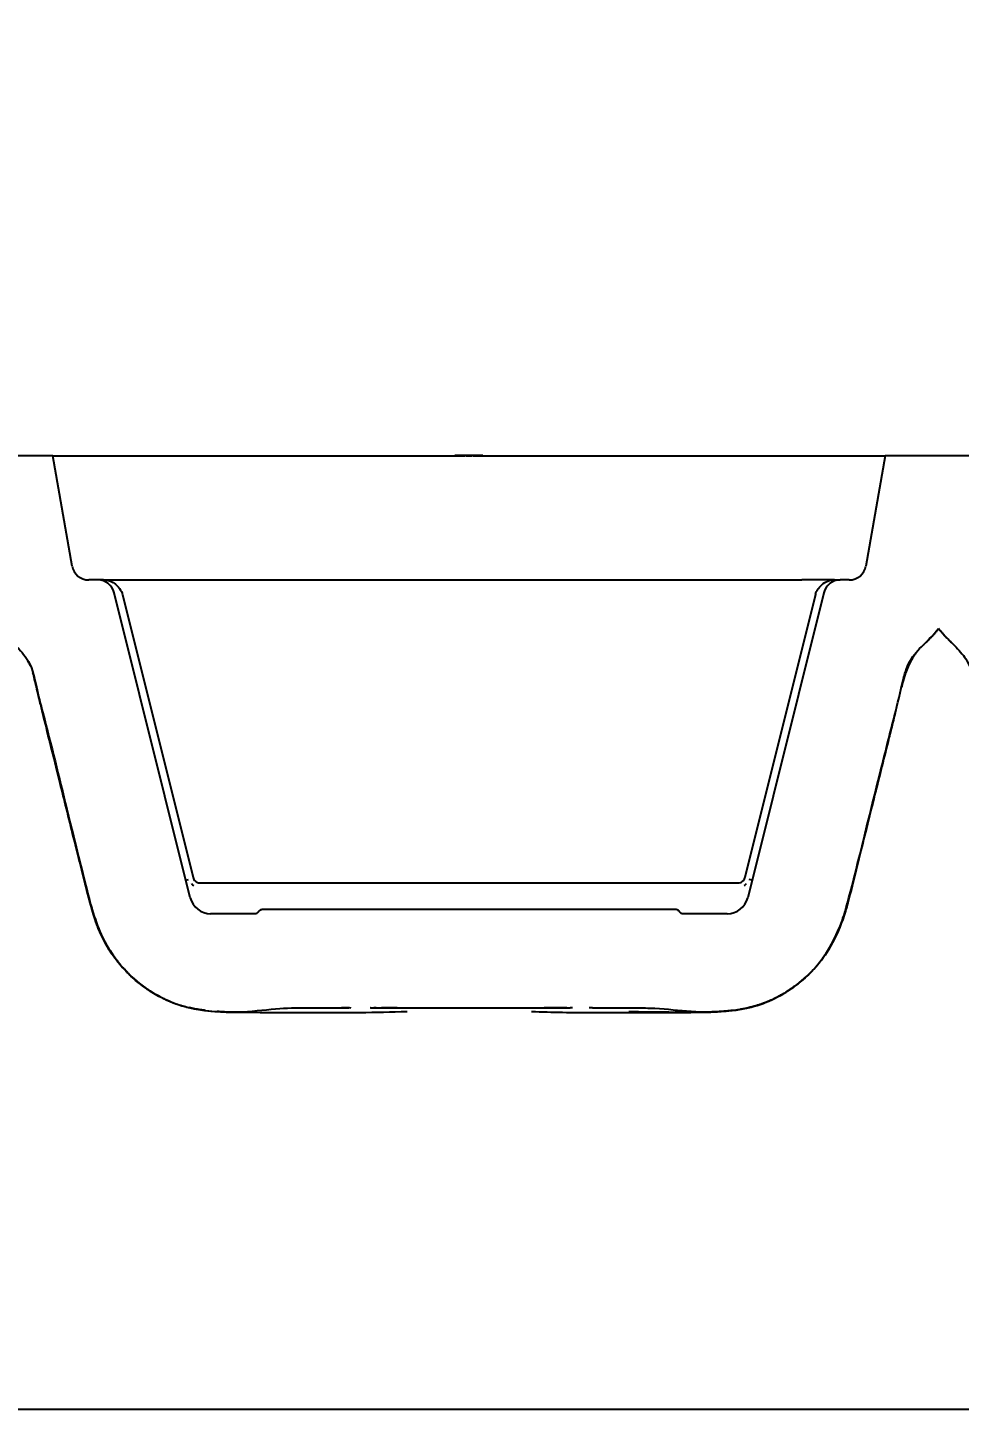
# Model space of a CAD drawing. Header units: millimetres. Extents: x 0 to 1486, y 0 to 1051.
# Drawn here: x 714.14 to 747.38, y 505.32 to 554.58 of the extents above; entities that cross this region are included whole.
import ezdxf

# ---------------------------------------------------------------- set-up
doc = ezdxf.new("R2010")
doc.units = ezdxf.units.MM
doc.header["$LTSCALE"] = 1.25
for name, color, linetype, lineweight, true_color in [('Bemaßungen(DIN)', 7, 'Continuous', 5, 0x262659), ('Schraffur', 7, 'Continuous', 9, 0x1e1e47), ('Sichtbare Kanten(DIN)', 7, 'Continuous', 25, 0x262659)]:
    doc.layers.add(name, color=color, linetype=linetype, lineweight=lineweight, true_color=true_color)
doc.styles.add('Aktuell-DINGroßer Text', font='arial.ttf')
doc.dimstyles.new('STANDARD-DIN', dxfattribs={"dimscale": 1.25, "dimtxt": 5.25, "dimasz": 2.5, "dimexe": 3.175, "dimexo": 0, "dimgap": 0.8, "dimtad": 1, "dimrnd": 1e-08, "dimtxsty": 'Aktuell-DINGroßer Text', "dimcen": 0.09, "dimdle": 10, "dimclrd": 256, "dimclre": 256, "dimclrt": 256, "dimazin": 2, "dimtfac": 0.666667, "dimtmove": 0, "dimatfit": 3, "dimfxl": 1, "dimtolj": 1, "dimlwd": 25, "dimlwe": 25, "dimarcsym": 0})

# ---------------------------------------------------------------- blocks, each defined once
blk = doc.blocks.new('*D133')
at = {"layer": 'Bemaßungen(DIN)', "color": 250, "linetype": 'Continuous', "lineweight": 25, "true_color": 0x3f3f3f, "transparency": 16777216}
for p, q in [((713.138, 539.324), (713.138, 593.293)), ((849.138, 539.324), (849.138, 593.293)), ((716.263, 589.324), (846.013, 589.324))]:
    blk.add_line(p, q, dxfattribs=at)
at = {"layer": 'Bemaßungen(DIN)', "color": 250, "linetype": 'Continuous', "true_color": 0x3f3f3f, "transparency": 16777216}
for points in [[(716.263, 589.845), (716.263, 588.803), (713.138, 589.324)], [(846.013, 589.845), (846.013, 588.803), (849.138, 589.324)]]:
    blk.add_solid(points, dxfattribs=at)
at = {"layer": 'Defpoints', "color": 0, "linetype": 'Continuous', "transparency": 16777216}
for p in [(849.138, 589.324), (713.138, 539.324), (849.138, 539.324)]:
    blk.add_point(p, dxfattribs=at)
at = {"layer": 'Bemaßungen(DIN)', "color": 179, "linetype": 'Continuous', "lineweight": 25, "true_color": 0x262659, "transparency": 16777216, "insert": (774.2, 597.03), "char_height": 6.5625, "attachment_point": 1, "style": 'Aktuell-DINGroßer Text'}
blk.add_mtext('\\A1;136', dxfattribs=at)

msp = doc.modelspace()

# ---------------------------------------------------------------- hatches: boundary and pattern name
at = {"layer": 'Schraffur'}
h = msp.add_hatch(dxfattribs=at)
h.set_pattern_fill('ANSI31', color=256, scale=31.75, style=0)
h.set_pattern_definition([(45, (0, 0), (-2.80633, 2.80633), [])])
h.paths.add_polyline_path([(729.788, 539.324), (729.988, 539.324), (729.988, 539.329), (729.788, 539.329)])

# ---------------------------------------------------------------- linework, layer by layer
at = {"layer": 'Sichtbare Kanten(DIN)'}
for p, q in [((715.038, 539.324), (711.238, 539.324)), ((715.038, 539.324), (715.826, 539.324)), ((715.732, 535.39), (715.038, 539.324)), ((715.826, 539.324), (729.738, 539.324)), ((730.388, 539.334), (729.388, 539.334)), ((729.388, 539.324), (729.388, 539.334)), ((729.738, 539.329), (729.788, 539.329)), ((729.738, 539.324), (729.738, 539.329)), ((729.788, 539.324), (729.738, 539.324)), ((729.988, 539.329), (729.788, 539.329)), ((729.788, 539.329), (729.788, 539.324)), ((729.788, 539.324), (729.988, 539.324)), ((729.988, 539.329), (730.038, 539.329)), ((729.988, 539.324), (729.988, 539.329)), ((730.038, 539.324), (729.988, 539.324)), ((730.038, 539.324), (730.038, 539.329)), ((730.038, 539.324), (743.95, 539.324)), ((730.388, 539.324), (730.388, 539.334)), ((743.95, 539.324), (744.738, 539.324)), ((744.738, 539.324), (744.045, 535.39)), ((748.538, 539.324), (744.738, 539.324)), ((716.651, 534.894), (716.323, 534.894)), ((716.848, 534.894), (716.651, 534.894)), ((716.848, 534.894), (718.009, 534.894)), ((716.848, 534.894), (716.848, 534.894)), ((718.009, 534.894), (741.767, 534.894)), ((742.929, 534.894), (741.767, 534.894)), ((742.929, 534.894), (742.928, 534.894)), ((742.929, 534.894), (743.126, 534.894)), ((743.454, 534.894), (743.126, 534.894)), ((719.945, 523.562), (717.233, 534.439)), ((717.528, 534.379), (720.045, 524.283)), ((742.249, 534.379), (739.732, 524.283)), ((742.544, 534.439), (739.832, 523.562)), ((719.787, 524.194), (719.887, 524.219)), ((739.989, 524.194), (739.889, 524.219)), ((720.287, 524.094), (739.489, 524.094)), ((722.268, 522.994), (720.672, 522.994)), ((737.241, 523.144), (722.536, 523.144)), ((739.104, 522.994), (737.509, 522.994)), ((785.039, 505.324), (710.238, 505.324))]:
    msp.add_line(p, q, dxfattribs=at)
for centre, radius, start, end in [((716.323, 535.494), 0.6, 190, 270), ((743.454, 535.494), 0.6, 270, 350), ((716.651, 534.294), 0.6, 14, 90), ((743.126, 534.294), 0.6, 90, 166), ((720.672, 523.744), 0.75, 194, 270), ((739.104, 523.744), 0.75, 270, 346)]:
    msp.add_arc(centre, radius, start, end, dxfattribs=at)
for centre, major_axis, start_param, end_param in [((720.077, 524.226), (-0.103, 0.228), 1.992369, 2.529584), ((739.699, 524.226), (0.103, 0.228), 3.753602, 4.290815)]:
    msp.add_ellipse(centre, major_axis=major_axis, ratio=0.641959, start_param=start_param, end_param=end_param, dxfattribs=at)
for points, knots in [([(716.848, 534.894), (716.917, 534.894), (716.986, 534.884), (717.116, 534.843), (717.177, 534.813), (717.289, 534.735), (717.34, 534.687), (717.439, 534.57), (717.487, 534.498), (717.52, 534.406), (717.524, 534.393), (717.528, 534.379)], [0, 0, 0, 0, 0.0206505, 0.0206505, 0.04066916, 0.04066916, 0.06156667, 0.06156667, 0.08663742, 0.08663742, 0.09083953, 0.09083953, 0.09083953, 0.09083953]), ([(742.249, 534.379), (742.257, 534.414), (742.271, 534.447), (742.308, 534.52), (742.333, 534.558), (742.407, 534.658), (742.464, 534.715), (742.595, 534.812), (742.673, 534.851), (742.811, 534.887), (742.87, 534.894), (742.928, 534.894)], [0.00000111, 0.00000111, 0.00000111, 0.00000111, 0.01070815, 0.01070815, 0.02441214, 0.02441214, 0.04800203, 0.04800203, 0.07335574, 0.07335574, 0.09085667, 0.09085667, 0.09085667, 0.09085667]), ([(713.141, 533.164), (713.324, 532.938), (713.493, 532.77), (713.806, 532.458), (713.974, 532.287), (714.3, 531.797), (714.366, 531.506), (714.523, 530.776), (714.601, 530.466), (714.987, 529.019), (715.26, 527.872), (716.236, 523.906), (716.36, 523.432), (716.64, 522.488), (716.864, 521.978), (717.532, 521.034), (717.968, 520.593), (719.181, 519.808), (719.783, 519.66), (721.388, 519.376), (722.313, 519.555), (723.796, 519.662), (724.941, 519.636), (725.604, 519.637)], [-4.9801344, -4.9801344, -4.9801344, -4.9801344, -4.977648, -4.977648, -4.9747138, -4.9747138, -4.9702324, -4.9702324, -4.9668738, -4.9668738, -4.9544858, -4.9544858, -4.9239441, -4.9239441, -4.8567963, -4.8567963, -4.7928365, -4.7928365, -4.7144892, -4.7144892, -4.4611157, -4.4611157, -4.2614437, -4.2614437, -4.2614437, -4.2614437]), ([(734.291, 519.637), (734.303, 519.637), (734.315, 519.637), (735.664, 519.637), (736.087, 519.644), (737.402, 519.576), (738.185, 519.417), (739.913, 519.619), (740.448, 519.775), (741.329, 520.268), (741.833, 520.601), (742.786, 521.709), (743.068, 522.369), (743.418, 523.377), (743.721, 524.657), (744.502, 527.809), (744.598, 528.182), (744.917, 529.461), (745.142, 530.324), (745.403, 531.437), (745.466, 531.68), (745.816, 532.415), (746.194, 532.6), (746.641, 533.164)], [-3.609915, -3.609915, -3.609915, -3.609915, -3.606126, -3.606126, -3.199998, -3.199998, -2.373221, -2.373221, -1.869336, -1.869336, -1.562938, -1.562938, -1.210807, -1.210807, -0.800152, -0.800152, -0.642527, -0.642527, -0.31323, -0.31323, -0.220499, -0.220499, -0.002297, -0.002297, -0.002297, -0.002297]), ([(746.587, 533.088), (746.57, 533.068), (746.535, 533.028), (746.484, 532.971), (746.469, 532.956), (746.369, 532.851), (746.35, 532.832), (746.321, 532.803), (746.318, 532.8), (746.31, 532.791)], [0, 0, 0, 0, 0.095162, 0.095162, 0.273817, 0.273817, 0.809889, 0.809889, 1.094998, 1.094998, 1.094998, 1.094998]), ([(747.181, 532.582), (747.092, 532.669), (746.998, 532.758), (746.823, 532.936), (746.73, 533.042), (746.638, 533.161)], [4.4011258, 4.4011258, 4.4011258, 4.4011258, 4.4898109, 4.4898109, 4.5789787, 4.5789787, 4.5789787, 4.5789787]), ([(746.64, 533.152), (746.64, 533.152), (746.64, 533.152), (746.641, 533.158), (746.641, 533.163), (746.641, 533.164)], [12.2755916, 12.2755916, 12.2755916, 12.2755916, 12.3506056, 12.3506056, 12.9651304, 12.9651304, 12.9651304, 12.9651304]), ([(746.641, 533.164), (746.869, 532.882), (747.074, 532.694), (747.411, 532.346), (747.549, 532.19), (747.853, 531.672), (747.879, 531.335), (748.312, 529.645), (748.525, 528.782), (748.906, 527.284), (749.061, 526.647), (749.435, 525.146), (749.638, 524.279), (750.034, 522.801), (750.22, 522.279), (750.822, 521.278), (751.237, 520.807), (752.1, 520.161), (752.583, 519.874), (754.503, 519.325), (755.76, 519.552), (756.947, 519.637), (757.166, 519.638), (759.104, 519.637)], [-52.135973, -52.135973, -52.135973, -52.135973, -48.62586, -48.62586, -45.925686, -45.925686, -40.729139, -40.729139, -35.315618, -35.315618, -31.326044, -31.326044, -25.905996, -25.905996, -22.014143, -22.014143, -18.061423, -18.061423, -15.314867, -15.314867, -9.347901, -9.347901, -7.379525, -7.379525, -7.379525, -7.379525]), ([(746.368, 532.844), (746.365, 532.841), (746.363, 532.838), (746.34, 532.814), (746.316, 532.79), (746.26, 532.732), (746.225, 532.698), (746.159, 532.633), (746.127, 532.602), (746.092, 532.569), (746.089, 532.566), (746.085, 532.562)], [0.06956601, 0.06956601, 0.06956601, 0.06956601, 0.07154099, 0.07154099, 0.08517706, 0.08517706, 0.10058686, 0.10058686, 0.1135598, 0.1135598, 0.11507135, 0.11507135, 0.11507135, 0.11507135]), ([(747.106, 532.657), (747.069, 532.694), (746.962, 532.801), (746.889, 532.875), (746.856, 532.906), (746.781, 532.988)], [0, 0, 0, 0, 0.830661, 0.830661, 1.095169, 1.095169, 1.095169, 1.095169]), ([(714.175, 531.973), (714.175, 531.973), (714.16, 532.001), (714.152, 532.015), (714.149, 532.02), (714.149, 532.02)], [0.5841657, 0.5841657, 0.5841657, 0.5841657, 0.9671871, 0.9671871, 1.0655927, 1.0655927, 1.0655927, 1.0655927]), ([(745.862, 532.333), (745.843, 532.307), (745.823, 532.281), (745.772, 532.208), (745.739, 532.158), (745.664, 532.032), (745.621, 531.951), (745.545, 531.789), (745.511, 531.707), (745.439, 531.515), (745.403, 531.403), (745.364, 531.261), (745.355, 531.23), (745.348, 531.2)], [12.2833561, 12.2833561, 12.2833561, 12.2833561, 12.2997501, 12.2997501, 12.3234645, 12.3234645, 12.3524494, 12.3524494, 12.3787584, 12.3787584, 12.4139626, 12.4139626, 12.4236431, 12.4236431, 12.4236431, 12.4236431]), ([(745.712, 532.143), (745.624, 532.005), (745.539, 531.83), (745.424, 531.482), (745.393, 531.374), (745.362, 531.26)], [0.20660646, 0.20660646, 0.20660646, 0.20660646, 0.26852566, 0.26852566, 0.29282871, 0.29282871, 0.29282871, 0.29282871]), ([(714.243, 531.826), (714.243, 531.826), (714.243, 531.827), (714.237, 531.84), (714.223, 531.874), (714.192, 531.94), (714.184, 531.955), (714.176, 531.972), (714.174, 531.976), (714.172, 531.979)], [0.2897844, 0.2897844, 0.2897844, 0.2897844, 0.2976946, 0.2976946, 0.3418645, 0.3418645, 0.4055819, 0.4055819, 0.4342417, 0.4342417, 0.4342417, 0.4342417]), ([(714.464, 531.047), (714.464, 531.047), (714.464, 531.047), (714.452, 531.098), (714.44, 531.153), (714.406, 531.296), (714.381, 531.397), (714.352, 531.505), (714.343, 531.534), (714.333, 531.569), (714.33, 531.579), (714.328, 531.584), (714.328, 531.585), (714.328, 531.585)], [3.1214054, 3.1214054, 3.1214054, 3.1214054, 3.1214902, 3.1214902, 3.1511716, 3.1511716, 3.1956554, 3.1956554, 3.215812, 3.215812, 3.2302688, 3.2302688, 3.2348622, 3.2348622, 3.2348622, 3.2348622]), ([(745.62, 531.997), (745.62, 531.997), (745.606, 531.97), (745.592, 531.942), (745.589, 531.937), (745.589, 531.937)], [0.0348995, 0.0348995, 0.0348995, 0.0348995, 0.5477265, 0.5477265, 0.6016797, 0.6016797, 0.6016797, 0.6016797]), ([(745.368, 531.284), (745.368, 531.284), (745.341, 531.174), (745.327, 531.113), (745.338, 531.161), (745.335, 531.148), (745.317, 531.068), (745.317, 531.068)], [8.4279959, 8.4279959, 8.4279959, 8.4279959, 8.596289, 8.596289, 8.757303, 8.757303, 8.9450365, 8.9450365, 8.9450365, 8.9450365]), ([(745.391, 531.365), (745.391, 531.365), (745.387, 531.351), (745.373, 531.301), (745.369, 531.284), (745.359, 531.245), (745.349, 531.206), (745.342, 531.178)], [7.9683809, 7.9683809, 7.9683809, 7.9683809, 8.0032187, 8.0032187, 8.0695113, 8.0695113, 8.1563174, 8.1563174, 8.1563174, 8.1563174]), ([(714.497, 530.896), (714.495, 530.909), (714.482, 530.964), (714.471, 531.017), (714.469, 531.024), (714.469, 531.024)], [0, 0, 0, 0, 0.11353, 0.11353, 0.167424, 0.167424, 0.167424, 0.167424]), ([(718.348, 520.347), (718.109, 520.516), (717.879, 520.71), (717.072, 521.543), (716.792, 522.157), (716.428, 523.072), (716.285, 523.724), (715.984, 524.934), (715.902, 525.243), (715.695, 526.068), (715.621, 526.372), (715.452, 527.052), (715.377, 527.351), (715.132, 528.332), (715.122, 528.38), (714.812, 529.624), (714.743, 529.898), (714.618, 530.41), (714.6, 530.485), (714.582, 530.556)], [2.066547, 2.066547, 2.066547, 2.066547, 2.211026, 2.211026, 2.615142, 2.615142, 3.347086, 3.347086, 3.690456, 3.690456, 3.933388, 3.933388, 4.12692, 4.12692, 4.588696, 4.588696, 4.841042, 4.841042, 4.887314, 4.887314, 4.887314, 4.887314]), ([(714.722, 530.011), (714.708, 530.065), (714.696, 530.112), (714.67, 530.209), (714.659, 530.251), (714.653, 530.276), (714.652, 530.279), (714.652, 530.279)], [7.12907371, 7.12907371, 7.12907371, 7.12907371, 7.15745422, 7.15745422, 7.20086751, 7.20086751, 7.21623387, 7.21623387, 7.21623387, 7.21623387]), ([(718.097, 520.542), (718.051, 520.579), (718.005, 520.618), (717.84, 520.761), (717.724, 520.872), (717.345, 521.275), (717.109, 521.599), (716.683, 522.376), (716.525, 522.842), (716.284, 523.711), (716.191, 524.117), (715.925, 525.19), (715.752, 525.864), (715.411, 527.246), (715.234, 527.947), (715.014, 528.834), (714.969, 529.014), (714.878, 529.383), (714.831, 529.575), (714.753, 529.886), (714.722, 530.006), (714.695, 530.115)], [1.956144, 1.956144, 1.956144, 1.956144, 1.974142, 1.974142, 2.021994, 2.021994, 2.140247, 2.140247, 2.287638, 2.287638, 2.412187, 2.412187, 2.621434, 2.621434, 2.841051, 2.841051, 2.896504, 2.896504, 2.955196, 2.955196, 2.993506, 2.993506, 2.993506, 2.993506]), ([(717.993, 520.629), (717.976, 520.644), (717.957, 520.66), (717.904, 520.708), (717.887, 520.724), (717.849, 520.758), (717.833, 520.773), (717.793, 520.811), (717.769, 520.834), (717.725, 520.878), (717.708, 520.895), (717.674, 520.93), (717.655, 520.949), (717.617, 520.989), (717.598, 521.01), (717.541, 521.072), (717.505, 521.113), (717.406, 521.23), (717.347, 521.303), (717.203, 521.494), (717.123, 521.61), (717.016, 521.785), (716.99, 521.829), (716.91, 521.97), (716.856, 522.073), (716.76, 522.275), (716.715, 522.377), (716.55, 522.788), (716.452, 523.106), (716.331, 523.557), (716.296, 523.695), (716.232, 523.958), (716.201, 524.086), (716.143, 524.325), (716.112, 524.45), (716.038, 524.743), (715.995, 524.913), (715.853, 525.477), (715.754, 525.871), (715.613, 526.438), (715.571, 526.61), (715.492, 526.93), (715.455, 527.079), (715.395, 527.323), (715.371, 527.417), (715.315, 527.64), (715.284, 527.765), (715.229, 527.981), (715.206, 528.072), (715.165, 528.231), (715.148, 528.298), (715.117, 528.421), (715.103, 528.477), (715.077, 528.582), (715.065, 528.633), (715.031, 528.768), (715.011, 528.849), (714.954, 529.085), (714.918, 529.238), (714.868, 529.439), (714.862, 529.463), (714.853, 529.501), (714.85, 529.515), (714.843, 529.541), (714.84, 529.555), (714.83, 529.594), (714.824, 529.618), (714.808, 529.682), (714.799, 529.718), (714.774, 529.815), (714.761, 529.863), (714.738, 529.952), (714.728, 529.988), (714.715, 530.04), (714.71, 530.056), (714.709, 530.061)], [0, 0, 0, 0, 0.082924, 0.082924, 0.113058, 0.113058, 0.130031, 0.130031, 0.146789, 0.146789, 0.155138, 0.155138, 0.163507, 0.163507, 0.171886, 0.171886, 0.188731, 0.188731, 0.222119, 0.222119, 0.275287, 0.275287, 0.292074, 0.292074, 0.325981, 0.325981, 0.359154, 0.359154, 0.459188, 0.459188, 0.501882, 0.501882, 0.540647, 0.540647, 0.579251, 0.579251, 0.631571, 0.631571, 0.753978, 0.753978, 0.807055, 0.807055, 0.85353, 0.85353, 0.882297, 0.882297, 0.924167, 0.924167, 0.955494, 0.955494, 0.976871, 0.976871, 0.993705, 0.993705, 1.01053, 1.01053, 1.043767, 1.043767, 1.103749, 1.103749, 1.111418, 1.111418, 1.115585, 1.115585, 1.119757, 1.119757, 1.128196, 1.128196, 1.144983, 1.144983, 1.178506, 1.178506, 1.21889, 1.21889, 1.258056, 1.258056, 1.258056, 1.258056]), ([(745.117, 530.255), (745.109, 530.224), (745.101, 530.191), (745.073, 530.076), (745.05, 529.985), (745.008, 529.815), (744.987, 529.733), (744.923, 529.478), (744.88, 529.305), (744.751, 528.794), (744.668, 528.459), (744.5, 527.782), (744.413, 527.434), (744.067, 526.047), (743.805, 525.015), (743.457, 523.575), (743.354, 523.178), (743.087, 522.416), (742.92, 522.047), (742.555, 521.455), (742.374, 521.215), (742.022, 520.836), (741.857, 520.684), (741.651, 520.517), (741.611, 520.486), (741.55, 520.44), (741.527, 520.423), (741.481, 520.389), (741.458, 520.373), (741.422, 520.347), (741.408, 520.337), (741.377, 520.316), (741.363, 520.306), (741.322, 520.279), (741.306, 520.268), (741.261, 520.238), (741.245, 520.228), (741.209, 520.205), (741.2, 520.2), (741.171, 520.182), (741.148, 520.167), (741.102, 520.14), (741.079, 520.126), (741.017, 520.09), (740.977, 520.068), (740.843, 519.995), (740.748, 519.948), (740.402, 519.793), (740.148, 519.709), (739.751, 519.615), (739.611, 519.588), (739.287, 519.538), (739.105, 519.52), (738.832, 519.502), (738.732, 519.497), (738.63, 519.493)], [4.08157, 4.08157, 4.08157, 4.08157, 4.093286, 4.093286, 4.121328, 4.121328, 4.146354, 4.146354, 4.20029, 4.20029, 4.304546, 4.304546, 4.412182, 4.412182, 4.734616, 4.734616, 4.857162, 4.857162, 4.977617, 4.977617, 5.067065, 5.067065, 5.132843, 5.132843, 5.148528, 5.148528, 5.15859, 5.15859, 5.171509, 5.171509, 5.184616, 5.184616, 5.205706, 5.205706, 5.256909, 5.256909, 5.277506, 5.277506, 5.283278, 5.283278, 5.293293, 5.293293, 5.301667, 5.301667, 5.315844, 5.315844, 5.347913, 5.347913, 5.430698, 5.430698, 5.473282, 5.473282, 5.528841, 5.528841, 5.560514, 5.560514, 5.560514, 5.560514]), ([(745.094, 530.166), (745.093, 530.164), (745.093, 530.162), (745.083, 530.122), (745.071, 530.076), (745.05, 529.992), (745.042, 529.959), (745.022, 529.881), (745.01, 529.832), (744.987, 529.744), (744.977, 529.703), (744.952, 529.602), (744.937, 529.541), (744.894, 529.368), (744.866, 529.258), (744.809, 529.026), (744.777, 528.9), (744.746, 528.774)], [1.5704608, 1.5704608, 1.5704608, 1.5704608, 1.571481, 1.571481, 1.5942964, 1.5942964, 1.6062892, 1.6062892, 1.6213371, 1.6213371, 1.6337847, 1.6337847, 1.6529302, 1.6529302, 1.689707, 1.689707, 1.7289509, 1.7289509, 1.7289509, 1.7289509]), ([(744.662, 528.438), (744.654, 528.407), (744.647, 528.377), (744.597, 528.179), (744.556, 528.012), (744.462, 527.639), (744.41, 527.432), (744.26, 526.828), (744.162, 526.43), (743.978, 525.686), (743.889, 525.336), (743.752, 524.799), (743.704, 524.61), (743.598, 524.175), (743.538, 523.918), (743.38, 523.29), (743.271, 522.917), (743.051, 522.358), (742.96, 522.158), (742.737, 521.743), (742.602, 521.531), (742.451, 521.332)], [1.7638097, 1.7638097, 1.7638097, 1.7638097, 1.7734022, 1.7734022, 1.8267571, 1.8267571, 1.8905092, 1.8905092, 2.0134243, 2.0134243, 2.1214921, 2.1214921, 2.1800104, 2.1800104, 2.2581031, 2.2581031, 2.3744723, 2.3744723, 2.4396513, 2.4396513, 2.5160889, 2.5160889, 2.5160889, 2.5160889]), ([(720.045, 524.283), (720.051, 524.257), (720.062, 524.232), (720.091, 524.187), (720.109, 524.167), (720.15, 524.133), (720.173, 524.12), (720.223, 524.101), (720.25, 524.095), (720.28, 524.094), (720.284, 524.094), (720.287, 524.094)], [0, 0, 0, 0, 0.0080009, 0.0080009, 0.01597702, 0.01597702, 0.02393362, 0.02393362, 0.03189668, 0.03189668, 0.03302102, 0.03302102, 0.03302102, 0.03302102]), ([(739.489, 524.094), (739.516, 524.094), (739.543, 524.098), (739.593, 524.115), (739.617, 524.128), (739.66, 524.159), (739.679, 524.179), (739.709, 524.223), (739.721, 524.247), (739.73, 524.276), (739.731, 524.28), (739.732, 524.283)], [0, 0, 0, 0, 0.00800071, 0.00800071, 0.01597675, 0.01597675, 0.02393328, 0.02393328, 0.03189641, 0.03189641, 0.03302102, 0.03302102, 0.03302102, 0.03302102]), ([(722.345, 523.03), (722.34, 523.023), (722.334, 523.018), (722.321, 523.008), (722.314, 523.004), (722.293, 522.996), (722.28, 522.994), (722.268, 522.994)], [-0.008074754, -0.008074754, -0.008074754, -0.008074754, -0.005897965, -0.005897965, -0.003720861, -0.003720861, -0.000004968, -0.000004968, -0.000004968, -0.000004968]), ([(722.381, 523.072), (722.375, 523.065), (722.369, 523.058), (722.357, 523.044), (722.351, 523.037), (722.345, 523.03)], [-0.005590272, -0.005590272, -0.005590272, -0.005590272, -0.002793492, -0.002793492, 0, 0, 0, 0]), ([(722.536, 523.144), (722.519, 523.144), (722.503, 523.142), (722.471, 523.134), (722.456, 523.128), (722.417, 523.108), (722.397, 523.091), (722.381, 523.072)], [-0.01603852, -0.01603852, -0.01603852, -0.01603852, -0.01167072, -0.01167072, -0.00732242, -0.00732242, -0.00000056, -0.00000056, -0.00000056, -0.00000056]), ([(737.395, 523.072), (737.385, 523.085), (737.373, 523.096), (737.347, 523.115), (737.333, 523.123), (737.292, 523.139), (737.266, 523.144), (737.241, 523.144)], [-0.01614564, -0.01614564, -0.01614564, -0.01614564, -0.01179334, -0.01179334, -0.00744309, -0.00744309, -0.00000054, -0.00000054, -0.00000054, -0.00000054]), ([(737.431, 523.03), (737.425, 523.037), (737.419, 523.044), (737.407, 523.058), (737.401, 523.065), (737.395, 523.072)], [-0.005625765, -0.005625765, -0.005625765, -0.005625765, -0.002811066, -0.002811066, -0.000011557, -0.000011557, -0.000011557, -0.000011557]), ([(737.509, 522.994), (737.501, 522.994), (737.493, 522.995), (737.477, 522.999), (737.469, 523.002), (737.45, 523.012), (737.439, 523.02), (737.431, 523.03)], [-0.007980929, -0.007980929, -0.007980929, -0.007980929, -0.005820159, -0.005820159, -0.003652784, -0.003652784, 0, 0, 0, 0]), ([(741.926, 520.754), (741.91, 520.74), (741.895, 520.726), (741.766, 520.61), (741.644, 520.511), (741.513, 520.413), (741.484, 520.392), (741.447, 520.366), (741.437, 520.358), (741.423, 520.348), (741.419, 520.346), (741.419, 520.346)], [2.599478, 2.599478, 2.599478, 2.599478, 2.6072531, 2.6072531, 2.665146, 2.665146, 2.6924007, 2.6924007, 2.7168587, 2.7168587, 2.7443779, 2.7443779, 2.7443779, 2.7443779]), ([(727.684, 519.499), (727.117, 519.479), (726.549, 519.466), (725.697, 519.46), (725.389, 519.458), (724.586, 519.46), (724.09, 519.462), (722.979, 519.464), (722.359, 519.466), (721.173, 519.474), (720.602, 519.491), (719.901, 519.635), (719.753, 519.672), (719.454, 519.765), (719.299, 519.824), (719.046, 519.935), (718.937, 519.989), (718.668, 520.135), (718.508, 520.234), (718.349, 520.347)], [1.4168283, 1.4168283, 1.4168283, 1.4168283, 1.5869388, 1.5869388, 1.6837553, 1.6837553, 1.8308067, 1.8308067, 2.0171283, 2.0171283, 2.1865095, 2.1865095, 2.2319207, 2.2319207, 2.2809947, 2.2809947, 2.3235454, 2.3235454, 2.3860442, 2.3860442, 2.3860442, 2.3860442]), ([(741.471, 520.378), (741.225, 520.201), (740.982, 520.058), (740.658, 519.904), (740.576, 519.867), (740.404, 519.798), (740.314, 519.765), (740.078, 519.689), (739.931, 519.649), (739.447, 519.543), (739.102, 519.505), (738.123, 519.456), (737.485, 519.467), (736.373, 519.463), (735.897, 519.463), (735.063, 519.46), (734.696, 519.459), (733.974, 519.46), (733.606, 519.461), (732.858, 519.473), (732.487, 519.485), (732.117, 519.498)], [0, 0, 0, 0, 0.0973932, 0.0973932, 0.1258286, 0.1258286, 0.1545067, 0.1545067, 0.2000918, 0.2000918, 0.3032903, 0.3032903, 0.4944243, 0.4944243, 0.6370453, 0.6370453, 0.7447838, 0.7447838, 0.8617537, 0.8617537, 0.9733958, 0.9733958, 0.9733958, 0.9733958]), ([(718.91, 520.011), (718.874, 520.029), (718.837, 520.049), (718.793, 520.073), (718.78, 520.08), (718.761, 520.091), (718.753, 520.096), (718.737, 520.105), (718.732, 520.107), (718.729, 520.109), (718.729, 520.109), (718.729, 520.109)], [9.13161671, 9.13161671, 9.13161671, 9.13161671, 9.14407385, 9.14407385, 9.14984166, 9.14984166, 9.1555812, 9.1555812, 9.16706805, 9.16706805, 9.17289364, 9.17289364, 9.17289364, 9.17289364]), ([(719.029, 519.952), (719.029, 519.952), (719.029, 519.952), (719.026, 519.953), (719.007, 519.962), (718.976, 519.977)], [9.36376176, 9.36376176, 9.36376176, 9.36376176, 9.36832137, 9.36832137, 9.41838991, 9.41838991, 9.41838991, 9.41838991]), ([(741.078, 520.127), (741.078, 520.127), (741.075, 520.126), (741.057, 520.115), (741.026, 520.097), (740.935, 520.047), (740.902, 520.029), (740.832, 519.992), (740.8, 519.976), (740.737, 519.946), (740.708, 519.932), (740.646, 519.903), (740.613, 519.889), (740.545, 519.86), (740.51, 519.845), (740.438, 519.817), (740.402, 519.803), (740.331, 519.777), (740.296, 519.765), (740.199, 519.733), (740.144, 519.717), (740.045, 519.689), (740.001, 519.677), (739.933, 519.661), (739.91, 519.655), (739.886, 519.649)], [0.3708114, 0.3708114, 0.3708114, 0.3708114, 0.3972629, 0.3972629, 0.4478361, 0.4478361, 0.4703288, 0.4703288, 0.4856297, 0.4856297, 0.4971214, 0.4971214, 0.508623, 0.508623, 0.5201359, 0.5201359, 0.5316648, 0.5316648, 0.5432139, 0.5432139, 0.5666072, 0.5666072, 0.589529, 0.589529, 0.6022754, 0.6022754, 0.6022754, 0.6022754]), ([(740.199, 519.734), (740.199, 519.734), (740.199, 519.734), (740.197, 519.734), (740.172, 519.726), (740.124, 519.712)], [0.35692456, 0.35692456, 0.35692456, 0.35692456, 0.35842872, 0.35842872, 0.41707384, 0.41707384, 0.41707384, 0.41707384]), ([(720.483, 519.547), (720.483, 519.547), (720.483, 519.547), (720.479, 519.548), (720.466, 519.549), (720.437, 519.553), (720.42, 519.555), (720.347, 519.565), (720.278, 519.575), (720.14, 519.597), (720.08, 519.608), (719.977, 519.629), (719.939, 519.637), (719.898, 519.647)], [8.9079195, 8.9079195, 8.9079195, 8.9079195, 8.9095217, 8.9095217, 8.9210466, 8.9210466, 8.9336921, 8.9336921, 8.9717893, 8.9717893, 9.0038066, 9.0038066, 9.0208275, 9.0208275, 9.0208275, 9.0208275]), ([(721.581, 519.481), (721.548, 519.482), (721.514, 519.482), (721.448, 519.483), (721.416, 519.484), (721.33, 519.486), (721.275, 519.488), (721.181, 519.492), (721.14, 519.494), (721.058, 519.498), (721.019, 519.5), (720.957, 519.504), (720.932, 519.506), (720.909, 519.508)], [0, 0, 0, 0, 0.01075249, 0.01075249, 0.02040322, 0.02040322, 0.03655235, 0.03655235, 0.05031192, 0.05031192, 0.06628786, 0.06628786, 0.07713019, 0.07713019, 0.07713019, 0.07713019]), ([(721.151, 519.496), (721.151, 519.496), (721.151, 519.496), (721.149, 519.496), (721.14, 519.497), (721.12, 519.497)], [0.38590046, 0.38590046, 0.38590046, 0.38590046, 0.38989904, 0.38989904, 0.43130363, 0.43130363, 0.43130363, 0.43130363]), ([(722.209, 519.49), (722.209, 519.49), (722.202, 519.49), (722.171, 519.489), (722.144, 519.489), (722.071, 519.487), (722.028, 519.486), (721.908, 519.483), (721.836, 519.482), (721.7, 519.481), (721.643, 519.481), (721.581, 519.481)], [0.4460299, 0.4460299, 0.4460299, 0.4460299, 0.4786749, 0.4786749, 0.5158229, 0.5158229, 0.5451277, 0.5451277, 0.5764071, 0.5764071, 0.5965049, 0.5965049, 0.5965049, 0.5965049]), ([(725.685, 519.633), (725.603, 519.633), (725.528, 519.634), (725.417, 519.636), (725.378, 519.636), (725.341, 519.637)], [0, 0, 0, 0, 0.02691813, 0.02691813, 0.04213871, 0.04213871, 0.04213871, 0.04213871]), ([(725.619, 519.637), (725.614, 519.637), (725.61, 519.637), (725.605, 519.637), (725.604, 519.637), (725.604, 519.637), (725.604, 519.637), (725.604, 519.637)], [0.494115758, 0.494115758, 0.494115758, 0.494115758, 0.498271529, 0.498271529, 0.498321616, 0.498321616, 0.498337857, 0.498337857, 0.498337857, 0.498337857]), ([(726.372, 519.638), (726.372, 519.638), (726.372, 519.638), (726.372, 519.638), (726.372, 519.638), (726.371, 519.638), (726.37, 519.638), (726.368, 519.638), (726.366, 519.638), (726.363, 519.638), (726.362, 519.638), (726.36, 519.638)], [0, 0, 0, 0, 0.000020531, 0.000020531, 0.000047598, 0.000047598, 0.000625037, 0.000625037, 0.002164912, 0.002164912, 0.003273401, 0.003273401, 0.003273401, 0.003273401]), ([(726.372, 519.638), (727.195, 519.638), (728.226, 519.636), (730.408, 519.636), (731.529, 519.636), (733.026, 519.637), (733.285, 519.637), (733.5, 519.637)], [-4.1919137, -4.1919137, -4.1919137, -4.1919137, -3.9892009, -3.9892009, -3.7752429, -3.7752429, -3.703462, -3.703462, -3.703462, -3.703462]), ([(728.506, 519.622), (728.213, 519.623), (727.922, 519.622), (727.413, 519.624), (727.195, 519.625), (726.901, 519.629), (726.826, 519.63), (726.721, 519.632), (726.69, 519.632), (726.632, 519.633), (726.606, 519.633), (726.56, 519.634), (726.54, 519.635), (726.51, 519.635), (726.499, 519.635), (726.49, 519.635)], [0, 0, 0, 0, 0.0877127, 0.0877127, 0.1534415, 0.1534415, 0.1757556, 0.1757556, 0.1853792, 0.1853792, 0.194232, 0.194232, 0.2031005, 0.2031005, 0.2099218, 0.2099218, 0.2099218, 0.2099218]), ([(727.329, 519.637), (727.254, 519.637), (727.179, 519.637), (727.047, 519.637), (726.988, 519.637), (726.873, 519.637), (726.818, 519.637), (726.763, 519.637)], [2.50463181, 2.50463181, 2.50463181, 2.50463181, 2.52724839, 2.52724839, 2.54466133, 2.54466133, 2.56171243, 2.56171243, 2.56171243, 2.56171243]), ([(733.376, 519.635), (733.376, 519.635), (733.346, 519.635), (733.281, 519.634), (733.257, 519.634), (733.206, 519.634), (733.184, 519.633), (733.135, 519.633), (733.108, 519.632), (733.023, 519.631), (732.961, 519.63), (732.843, 519.629), (732.785, 519.628), (732.559, 519.626), (732.392, 519.625), (731.725, 519.622), (731.212, 519.622), (729.973, 519.623), (729.239, 519.622), (728.506, 519.622)], [1.0869726, 1.0869726, 1.0869726, 1.0869726, 1.1240369, 1.1240369, 1.139494, 1.139494, 1.148342, 1.148342, 1.1572074, 1.1572074, 1.1750895, 1.1750895, 1.1926497, 1.1926497, 1.2437923, 1.2437923, 1.3957713, 1.3957713, 1.6157267, 1.6157267, 1.6157267, 1.6157267]), ([(733.58, 519.637), (733.58, 519.637), (733.57, 519.637), (733.54, 519.637), (733.522, 519.637), (733.501, 519.637), (733.501, 519.637), (733.501, 519.637), (733.501, 519.637), (733.501, 519.637), (733.501, 519.637), (733.5, 519.637)], [0.95297569, 0.95297569, 0.95297569, 0.95297569, 0.97744718, 0.97744718, 0.99547534, 0.99547534, 0.99563978, 0.99563978, 0.99572191, 0.99572191, 0.99576297, 0.99576297, 0.99576297, 0.99576297]), ([(734.291, 519.637), (734.291, 519.637), (734.291, 519.637), (734.29, 519.637), (734.29, 519.637), (734.29, 519.637), (734.29, 519.637), (734.29, 519.637), (734.29, 519.637), (734.289, 519.637), (734.288, 519.637), (734.278, 519.637), (734.27, 519.637), (734.252, 519.637), (734.243, 519.637), (734.216, 519.637), (734.202, 519.637), (734.184, 519.637), (734.18, 519.637), (734.18, 519.637)], [0, 0, 0, 0, 0.0000191, 0.0000191, 0.00005731, 0.00005731, 0.00013372, 0.00013372, 0.00028655, 0.00028655, 0.00083321, 0.00083321, 0.00666603, 0.00666603, 0.01444543, 0.01444543, 0.03068981, 0.03068981, 0.04598688, 0.04598688, 0.04598688, 0.04598688]), ([(738.058, 519.483), (738.046, 519.483), (738.035, 519.483), (737.876, 519.482), (737.736, 519.481), (737.527, 519.48), (737.453, 519.479), (737.338, 519.479), (737.298, 519.479), (737.199, 519.478), (737.137, 519.478), (737.035, 519.479), (736.993, 519.479), (736.897, 519.479), (736.845, 519.48), (736.697, 519.481), (736.607, 519.482), (736.347, 519.484), (736.178, 519.486), (735.91, 519.491), (735.805, 519.494), (735.676, 519.498), (735.636, 519.499), (735.598, 519.5), (735.59, 519.501), (735.59, 519.501)], [5.6182342, 5.6182342, 5.6182342, 5.6182342, 5.6216092, 5.6216092, 5.666364, 5.666364, 5.6904037, 5.6904037, 5.7022727, 5.7022727, 5.7203436, 5.7203436, 5.7346564, 5.7346564, 5.7547234, 5.7547234, 5.7943361, 5.7943361, 5.8574511, 5.8574511, 5.8983958, 5.8983958, 5.9237982, 5.9237982, 5.9407826, 5.9407826, 5.9407826, 5.9407826]), ([(738.12, 519.483), (738.038, 519.483), (737.969, 519.484), (737.819, 519.486), (737.749, 519.487), (737.667, 519.489), (737.647, 519.489), (737.647, 519.489)], [0, 0, 0, 0, 0.0363203, 0.0363203, 0.089709, 0.089709, 0.1451359, 0.1451359, 0.1451359, 0.1451359]), ([(739.273, 519.544), (739.273, 519.544), (739.27, 519.544), (739.252, 519.542), (739.231, 519.539), (739.165, 519.532), (739.116, 519.527), (739.005, 519.517), (738.947, 519.513), (738.846, 519.505), (738.801, 519.502), (738.72, 519.498), (738.688, 519.496), (738.626, 519.493), (738.596, 519.492), (738.547, 519.49), (738.528, 519.489), (738.48, 519.487), (738.449, 519.486), (738.391, 519.485), (738.363, 519.484), (738.302, 519.483), (738.27, 519.483), (738.196, 519.483), (738.156, 519.483), (738.12, 519.483)], [0.4281235, 0.4281235, 0.4281235, 0.4281235, 0.4390993, 0.4390993, 0.4597937, 0.4597937, 0.4935078, 0.4935078, 0.5254605, 0.5254605, 0.5494583, 0.5494583, 0.5625716, 0.5625716, 0.572769, 0.572769, 0.5784922, 0.5784922, 0.5874555, 0.5874555, 0.5962079, 0.5962079, 0.6073885, 0.6073885, 0.6236891, 0.6236891, 0.6236891, 0.6236891]), ([(739.886, 519.649), (739.779, 519.625), (739.67, 519.604), (739.587, 519.589), (739.571, 519.587), (739.556, 519.584), (739.553, 519.584), (739.553, 519.584)], [0, 0, 0, 0, 0.05744207, 0.05744207, 0.07398676, 0.07398676, 0.08441126, 0.08441126, 0.08441126, 0.08441126])]:
    msp.add_open_spline(points, degree=3, knots=knots, dxfattribs=at)
for points in [[(746.64, 533.152), (746.622, 533.13), (746.605, 533.108), (746.587, 533.088)], [(746.781, 532.988), (746.735, 533.038), (746.688, 533.092), (746.64, 533.152)], [(714.465, 531.042), (714.461, 531.059), (714.457, 531.075), (714.453, 531.09)], [(714.575, 530.589), (714.537, 530.744), (714.503, 530.882), (714.473, 531.005)], [(720.045, 524.283), (720.045, 524.283), (720.045, 524.283), (720.045, 524.283)], [(739.732, 524.283), (739.732, 524.283), (739.732, 524.283), (739.732, 524.283)], [(720.287, 524.094), (720.287, 524.094), (720.287, 524.094), (720.287, 524.094)], [(739.489, 524.094), (739.489, 524.094), (739.489, 524.094), (739.489, 524.094)], [(741.882, 520.714), (741.877, 520.71), (741.875, 520.708), (741.875, 520.708)], [(719.735, 519.688), (719.697, 519.698), (719.677, 519.704), (719.677, 519.704)], [(733.178, 519.635), (732.978, 519.637), (732.776, 519.638), (732.576, 519.636)], [(738.723, 519.499), (738.68, 519.497), (738.661, 519.496), (738.661, 519.496)]]:
    msp.add_open_spline(points, degree=3, dxfattribs=at)

# ---------------------------------------------------------------- dimensions: what is measured, and where the dimension line sits
at = {"layer": 'Bemaßungen(DIN)', "color": 250, "linetype": 'Continuous', "lineweight": 25, "true_color": 0x3f3f3f}
dim = msp.add_linear_dim(base=(849.138, 589.324), p1=(713.138, 539.324), p2=(849.138, 539.324), angle=180, dimstyle='STANDARD-DIN', override={"dimgap": 0.8, "dimdec": 2, "dimtol": 0, "dimlim": 0, "dimtp": 0, "dimtm": 0, "dimtdec": 2, "dimtofl": 0, "dimatfit": 1}, dxfattribs=at)
dim.commit()
dim.dimension.update_dxf_attribs({"geometry": '*D133', "text_midpoint": (781.138, 589.324), "dimtype": 160})

doc.saveas('drawing.dxf')
